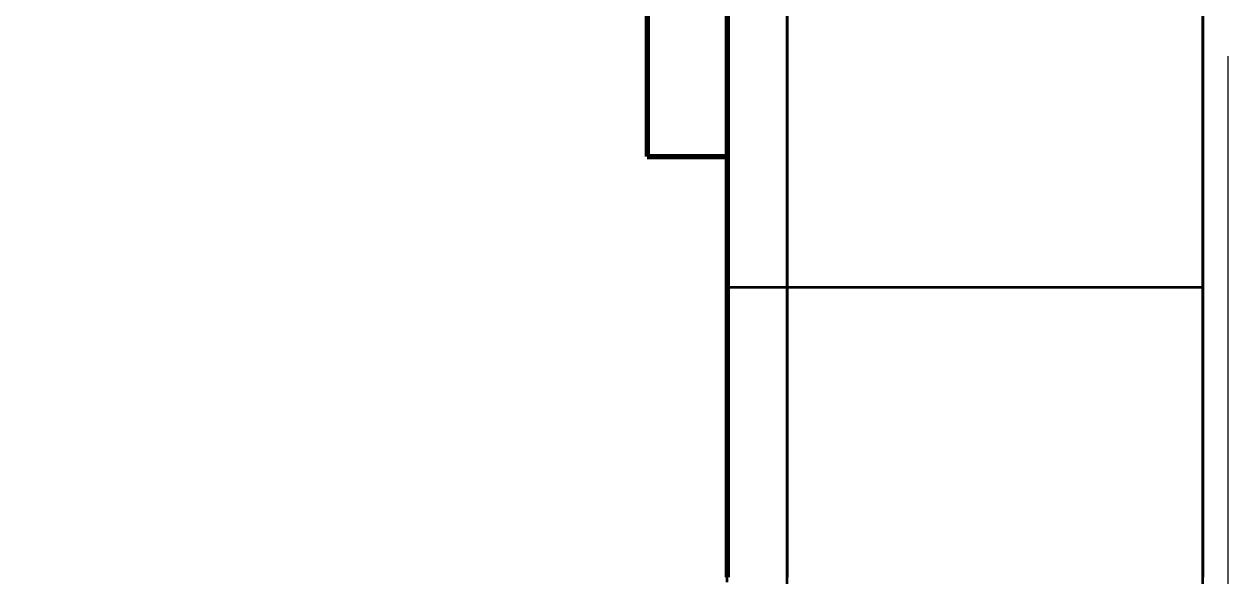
# Model space of a CAD drawing. Header units: millimetres. Extents: x 0 to 2208, y 0 to 420.
# Drawn here: x 104.57 to 110.58, y 71.64 to 74.4 of the extents above; entities that cross this region are included whole.
import ezdxf

# ---------------------------------------------------------------- set-up
doc = ezdxf.new("R2010")
doc.units = ezdxf.units.MM
doc.linetypes.add('IRAM-E-TRAZOS', pattern=[5, 4, -1])
for name, color, linetype, lineweight in [('01-VISIBLE', 7, 'CONTINUOUS', 70), ('02-OCULTA', 4, 'IRAM-E-TRAZOS', 35), ('04-COTA', 3, 'CONTINUOUS', 18)]:
    doc.layers.add(name, color=color, linetype=linetype, lineweight=lineweight)
doc.styles.add('ISO3098', font='isocpeur.ttf')
doc.dimstyles.new('FLAMA-IRAM', dxfattribs={"dimtxt": 3.5, "dimasz": 3.5, "dimexe": 2, "dimexo": 1.5, "dimgap": 1, "dimtad": 1, "dimdec": 1, "dimtxsty": 'ISO3098', "dimblk": 'IRAM_FLECHA', "dimblk1": 'IRAM_FLECHA', "dimblk2": 'IRAM_FLECHA', "dimcen": 2.5, "dimclrd": 256, "dimclre": 256, "dimclrt": 256, "dimazin": 3, "dimtfac": 1, "dimtmove": 0, "dimatfit": 3, "dimlwd": 18, "dimlwe": 18})

# ---------------------------------------------------------------- blocks, each defined once
blk = doc.blocks.new('IRAM_FLECHA')
blk.add_solid([(0, 0), (-1, 0.125), (-1, -0.125)])

msp = doc.modelspace()

# ---------------------------------------------------------------- linework, layer by layer
at = {"layer": '01-VISIBLE'}
msp.add_line((107.6841, 73.7341), (108.0841, 73.7341), dxfattribs=at)
for points in [[(107.6841, 74.4341), (107.6841, 74.3841), (107.6841, 74.3341), (107.6841, 74.2841), (107.6841, 74.2341), (107.6841, 74.1841), (107.6841, 74.1341), (107.6841, 74.0841), (107.6841, 74.0341), (107.6841, 73.9841), (107.6841, 73.9341), (107.6841, 73.8841), (107.6841, 73.8341), (107.6841, 73.7841), (107.6841, 73.7341)], [(108.0841, 74.4341), (108.0841, 74.3841), (108.0841, 74.3341), (108.0841, 74.2841), (108.0841, 74.2341), (108.0841, 74.1841), (108.0841, 74.1341), (108.0841, 74.0841), (108.0841, 74.0341), (108.0841, 73.9841), (108.0841, 73.9341), (108.0841, 73.8841), (108.0841, 73.8341), (108.0841, 73.7841), (108.0841, 73.7341), (108.0841, 73.6841), (108.0841, 73.6341), (108.0841, 73.5841), (108.0841, 73.5341), (108.0841, 73.4841), (108.0841, 73.4341), (108.0841, 73.3841), (108.0841, 73.3341), (108.0841, 73.2841), (108.0841, 73.2341), (108.0841, 73.1841), (108.0841, 73.1341), (108.0841, 73.0841), (108.0841, 73.0341), (108.0841, 72.9841), (108.0841, 72.9341), (108.0841, 72.8841), (108.0841, 72.8341), (108.0841, 72.7841), (108.0841, 72.7341), (108.0841, 72.6841), (108.0841, 72.6341), (108.0841, 72.5841), (108.0841, 72.5341), (108.0841, 72.4841), (108.0841, 72.4341), (108.0841, 72.3841), (108.0841, 72.3341), (108.0841, 72.2841), (108.0841, 72.2341), (108.0841, 72.1841), (108.0841, 72.1341), (108.0841, 72.0841), (108.0841, 72.0341), (108.0841, 71.9841), (108.0841, 71.9341), (108.0841, 71.8841), (108.0841, 71.8341), (108.0841, 71.7841), (108.0841, 71.7341), (108.0841, 71.6841), (108.0841, 71.6341)]]:
    msp.add_lwpolyline(points, dxfattribs=at)
at = {"layer": '02-OCULTA'}
msp.add_line((108.0841, 73.0816), (110.4591, 73.0816), dxfattribs=at)
for points in [[(107.6841, 73.7341), (107.6841, 73.7841), (107.6841, 73.8341), (107.6841, 73.8841), (107.6841, 73.9341), (107.6841, 73.9841), (107.6841, 74.0341), (107.6841, 74.0841), (107.6841, 74.1341), (107.6841, 74.1841), (107.6841, 74.2341), (107.6841, 74.2841), (107.6841, 74.3341), (107.6841, 74.3841), (107.6841, 74.4341)], [(108.0841, 71.6091), (108.0841, 71.6841), (108.0841, 71.7591), (108.0841, 71.8341), (108.0841, 71.9091), (108.0841, 71.9841), (108.0841, 72.0591), (108.0841, 72.1341), (108.0841, 72.2091), (108.0841, 72.2841), (108.0841, 72.3591), (108.0841, 72.4341), (108.0841, 72.5091), (108.0841, 72.5841), (108.0841, 72.6591), (108.0841, 72.7341), (108.0841, 72.8091), (108.0841, 72.8841), (108.0841, 72.9591), (108.0841, 73.0341), (108.0841, 73.1091), (108.0841, 73.1841), (108.0841, 73.2591), (108.0841, 73.3341), (108.0841, 73.4091), (108.0841, 73.4841), (108.0841, 73.5591), (108.0841, 73.6341), (108.0841, 73.7091), (108.0841, 73.7841), (108.0841, 73.8591), (108.0841, 73.9341), (108.0841, 74.0091), (108.0841, 74.0841), (108.0841, 74.1591), (108.0841, 74.2341), (108.0841, 74.3091), (108.0841, 74.3841), (108.0841, 74.4591)], [(108.0841, 71.6301), (108.0841, 71.6841), (108.0841, 71.7381), (108.0841, 71.7921), (108.0841, 71.8461), (108.0841, 71.9001), (108.0841, 71.9541), (108.0841, 72.0081), (108.0841, 72.0621), (108.0841, 72.1161), (108.0841, 72.1701), (108.0841, 72.2241), (108.0841, 72.2781), (108.0841, 72.3321), (108.0841, 72.3861), (108.0841, 72.4401), (108.0841, 72.4941), (108.0841, 72.5481), (108.0841, 72.6021), (108.0841, 72.6561), (108.0841, 72.7101), (108.0841, 72.7641), (108.0841, 72.8181), (108.0841, 72.8721), (108.0841, 72.9261), (108.0841, 72.9801), (108.0841, 73.0341), (108.0841, 73.0881), (108.0841, 73.1421), (108.0841, 73.1961), (108.0841, 73.2501), (108.0841, 73.3041), (108.0841, 73.3581), (108.0841, 73.4121), (108.0841, 73.4661), (108.0841, 73.5201), (108.0841, 73.5741), (108.0841, 73.6281), (108.0841, 73.6821), (108.0841, 73.7361), (108.0841, 73.7901), (108.0841, 73.8441), (108.0841, 73.8981), (108.0841, 73.9521), (108.0841, 74.0061), (108.0841, 74.0601), (108.0841, 74.1141), (108.0841, 74.1681), (108.0841, 74.2221), (108.0841, 74.2761), (108.0841, 74.3301), (108.0841, 74.3841), (108.0841, 74.4381)], [(108.0841, 74.4341), (108.0841, 74.3841), (108.0841, 74.3341), (108.0841, 74.2841), (108.0841, 74.2341), (108.0841, 74.1841), (108.0841, 74.1341), (108.0841, 74.0841), (108.0841, 74.0341), (108.0841, 73.9841), (108.0841, 73.9341), (108.0841, 73.8841), (108.0841, 73.8341), (108.0841, 73.7841), (108.0841, 73.7341), (108.0841, 73.6841), (108.0841, 73.6341), (108.0841, 73.5841), (108.0841, 73.5341), (108.0841, 73.4841), (108.0841, 73.4341), (108.0841, 73.3841), (108.0841, 73.3341), (108.0841, 73.2841), (108.0841, 73.2341), (108.0841, 73.1841), (108.0841, 73.1341), (108.0841, 73.0841), (108.0841, 73.0341), (108.0841, 72.9841), (108.0841, 72.9341), (108.0841, 72.8841), (108.0841, 72.8341), (108.0841, 72.7841), (108.0841, 72.7341), (108.0841, 72.6841), (108.0841, 72.6341), (108.0841, 72.5841), (108.0841, 72.5341), (108.0841, 72.4841), (108.0841, 72.4341), (108.0841, 72.3841), (108.0841, 72.3341), (108.0841, 72.2841), (108.0841, 72.2341), (108.0841, 72.1841), (108.0841, 72.1341), (108.0841, 72.0841), (108.0841, 72.0341), (108.0841, 71.9841), (108.0841, 71.9341), (108.0841, 71.8841), (108.0841, 71.8341), (108.0841, 71.7841), (108.0841, 71.7341), (108.0841, 71.6841), (108.0841, 71.6341)], [(108.0841, 74.4341), (108.0841, 74.3841), (108.0841, 74.3341), (108.0841, 74.2841), (108.0841, 74.2341), (108.0841, 74.1841), (108.0841, 74.1341), (108.0841, 74.0841), (108.0841, 74.0341), (108.0841, 73.9841), (108.0841, 73.9341), (108.0841, 73.8841), (108.0841, 73.8341), (108.0841, 73.7841), (108.0841, 73.7341)], [(108.0841, 73.7341), (108.0841, 73.7841), (108.0841, 73.8341), (108.0841, 73.8841), (108.0841, 73.9341), (108.0841, 73.9841), (108.0841, 74.0341), (108.0841, 74.0841), (108.0841, 74.1341), (108.0841, 74.1841), (108.0841, 74.2341), (108.0841, 74.2841), (108.0841, 74.3341), (108.0841, 74.3841), (108.0841, 74.4341)], [(108.0841, 74.4328), (108.0841, 74.3828), (108.0841, 74.3327), (108.0841, 74.2827), (108.0841, 74.2326), (108.0841, 74.1826), (108.0841, 74.1326), (108.0841, 74.0825), (108.0841, 74.0325), (108.0841, 73.9824), (108.0841, 73.9324), (108.0841, 73.8823), (108.0841, 73.8323), (108.0841, 73.7822), (108.0841, 73.7322), (108.0841, 73.6821), (108.0841, 73.6321), (108.0841, 73.582), (108.0841, 73.532), (108.0841, 73.4819), (108.0841, 73.4319), (108.0841, 73.3818), (108.0841, 73.3318), (108.0841, 73.2818), (108.0841, 73.2317), (108.0841, 73.1817), (108.0841, 73.1316), (108.0841, 73.0816)], [(108.0841, 73.0816), (108.0841, 73.1316), (108.0841, 73.1817), (108.0841, 73.2317), (108.0841, 73.2818), (108.0841, 73.3318), (108.0841, 73.3818), (108.0841, 73.4319), (108.0841, 73.4819), (108.0841, 73.532), (108.0841, 73.582), (108.0841, 73.6321), (108.0841, 73.6821), (108.0841, 73.7322), (108.0841, 73.7822), (108.0841, 73.8323), (108.0841, 73.8823), (108.0841, 73.9324), (108.0841, 73.9824), (108.0841, 74.0325), (108.0841, 74.0825), (108.0841, 74.1326), (108.0841, 74.1826), (108.0841, 74.2326), (108.0841, 74.2827), (108.0841, 74.3327), (108.0841, 74.3828), (108.0841, 74.4328)], [(108.3841, 71.6301), (108.3841, 71.6841), (108.3841, 71.7381), (108.3841, 71.7921), (108.3841, 71.8461), (108.3841, 71.9001), (108.3841, 71.9541), (108.3841, 72.0081), (108.3841, 72.0621), (108.3841, 72.1161), (108.3841, 72.1701), (108.3841, 72.2241), (108.3841, 72.2781), (108.3841, 72.3321), (108.3841, 72.3861), (108.3841, 72.4401), (108.3841, 72.4941), (108.3841, 72.5481), (108.3841, 72.6021), (108.3841, 72.6561), (108.3841, 72.7101), (108.3841, 72.7641), (108.3841, 72.8181), (108.3841, 72.8721), (108.3841, 72.9261), (108.3841, 72.9801), (108.3841, 73.0341), (108.3841, 73.0881), (108.3841, 73.1421), (108.3841, 73.1961), (108.3841, 73.2501), (108.3841, 73.3041), (108.3841, 73.3581), (108.3841, 73.4121), (108.3841, 73.4661), (108.3841, 73.5201), (108.3841, 73.5741), (108.3841, 73.6281), (108.3841, 73.6821), (108.3841, 73.7361), (108.3841, 73.7901), (108.3841, 73.8441), (108.3841, 73.8981), (108.3841, 73.9521), (108.3841, 74.0061), (108.3841, 74.0601), (108.3841, 74.1141), (108.3841, 74.1681), (108.3841, 74.2221), (108.3841, 74.2761), (108.3841, 74.3301), (108.3841, 74.3841), (108.3841, 74.4381)], [(108.3841, 74.4341), (108.3841, 74.3841), (108.3841, 74.3341), (108.3841, 74.2841), (108.3841, 74.2341), (108.3841, 74.1841), (108.3841, 74.1341), (108.3841, 74.0841), (108.3841, 74.0341), (108.3841, 73.9841), (108.3841, 73.9341), (108.3841, 73.8841), (108.3841, 73.8341), (108.3841, 73.7841), (108.3841, 73.7341), (108.3841, 73.6841), (108.3841, 73.6341), (108.3841, 73.5841), (108.3841, 73.5341), (108.3841, 73.4841), (108.3841, 73.4341), (108.3841, 73.3841), (108.3841, 73.3341), (108.3841, 73.2841), (108.3841, 73.2341), (108.3841, 73.1841), (108.3841, 73.1341), (108.3841, 73.0841), (108.3841, 73.0341), (108.3841, 72.9841), (108.3841, 72.9341), (108.3841, 72.8841), (108.3841, 72.8341), (108.3841, 72.7841), (108.3841, 72.7341), (108.3841, 72.6841), (108.3841, 72.6341), (108.3841, 72.5841), (108.3841, 72.5341), (108.3841, 72.4841), (108.3841, 72.4341), (108.3841, 72.3841), (108.3841, 72.3341), (108.3841, 72.2841), (108.3841, 72.2341), (108.3841, 72.1841), (108.3841, 72.1341), (108.3841, 72.0841), (108.3841, 72.0341), (108.3841, 71.9841), (108.3841, 71.9341), (108.3841, 71.8841), (108.3841, 71.8341), (108.3841, 71.7841), (108.3841, 71.7341), (108.3841, 71.6841), (108.3841, 71.6341)], [(108.3841, 74.4341), (108.3841, 74.3841), (108.3841, 74.3341), (108.3841, 74.2841), (108.3841, 74.2341), (108.3841, 74.1841), (108.3841, 74.1341), (108.3841, 74.0841), (108.3841, 74.0341), (108.3841, 73.9841), (108.3841, 73.9341), (108.3841, 73.8841), (108.3841, 73.8341), (108.3841, 73.7841), (108.3841, 73.7341), (108.3841, 73.6841), (108.3841, 73.6341), (108.3841, 73.5841), (108.3841, 73.5341), (108.3841, 73.4841), (108.3841, 73.4341), (108.3841, 73.3841), (108.3841, 73.3341), (108.3841, 73.2841), (108.3841, 73.2341), (108.3841, 73.1841), (108.3841, 73.1341), (108.3841, 73.0841), (108.3841, 73.0341), (108.3841, 72.9841), (108.3841, 72.9341), (108.3841, 72.8841), (108.3841, 72.8341), (108.3841, 72.7841), (108.3841, 72.7341), (108.3841, 72.6841), (108.3841, 72.6341), (108.3841, 72.5841), (108.3841, 72.5341), (108.3841, 72.4841), (108.3841, 72.4341), (108.3841, 72.3841), (108.3841, 72.3341), (108.3841, 72.2841), (108.3841, 72.2341), (108.3841, 72.1841), (108.3841, 72.1341), (108.3841, 72.0841), (108.3841, 72.0341), (108.3841, 71.9841), (108.3841, 71.9341), (108.3841, 71.8841), (108.3841, 71.8341), (108.3841, 71.7841), (108.3841, 71.7341), (108.3841, 71.6841), (108.3841, 71.6341)], [(108.3841, 71.6001), (108.3841, 71.6531), (108.3841, 71.7061), (108.3841, 71.7591), (108.3841, 71.8121), (108.3841, 71.8651), (108.3841, 71.9181), (108.3841, 71.9711), (108.3841, 72.0241), (108.3841, 72.0771), (108.3841, 72.1301), (108.3841, 72.1831), (108.3841, 72.2361), (108.3841, 72.2891), (108.3841, 72.3421), (108.3841, 72.3951), (108.3841, 72.4481), (108.3841, 72.5011), (108.3841, 72.5541), (108.3841, 72.6071), (108.3841, 72.6601), (108.3841, 72.7131), (108.3841, 72.7661), (108.3841, 72.8191), (108.3841, 72.8721), (108.3841, 72.9251), (108.3841, 72.9781), (108.3841, 73.0311), (108.3841, 73.0841), (108.3841, 73.1371), (108.3841, 73.1901), (108.3841, 73.2431), (108.3841, 73.2961), (108.3841, 73.3491), (108.3841, 73.4021), (108.3841, 73.4551), (108.3841, 73.5081), (108.3841, 73.5611), (108.3841, 73.6141), (108.3841, 73.6671), (108.3841, 73.7201), (108.3841, 73.7731), (108.3841, 73.8261), (108.3841, 73.8791), (108.3841, 73.9321), (108.3841, 73.9851), (108.3841, 74.0381), (108.3841, 74.0911), (108.3841, 74.1441), (108.3841, 74.1971), (108.3841, 74.2501), (108.3841, 74.3031), (108.3841, 74.3561), (108.3841, 74.4091)], [(110.4591, 74.4341), (110.4591, 74.3841), (110.4591, 74.3341), (110.4591, 74.2841), (110.4591, 74.2341), (110.4591, 74.1841), (110.4591, 74.1341), (110.4591, 74.0841), (110.4591, 74.0341), (110.4591, 73.9841), (110.4591, 73.9341), (110.4591, 73.8841), (110.4591, 73.8341), (110.4591, 73.7841), (110.4591, 73.7341), (110.4591, 73.6841), (110.4591, 73.6341), (110.4591, 73.5841), (110.4591, 73.5341), (110.4591, 73.4841), (110.4591, 73.4341), (110.4591, 73.3841), (110.4591, 73.3341), (110.4591, 73.2841), (110.4591, 73.2341), (110.4591, 73.1841), (110.4591, 73.1341), (110.4591, 73.0841), (110.4591, 73.0341), (110.4591, 72.9841), (110.4591, 72.9341), (110.4591, 72.8841), (110.4591, 72.8341), (110.4591, 72.7841), (110.4591, 72.7341), (110.4591, 72.6841), (110.4591, 72.6341), (110.4591, 72.5841), (110.4591, 72.5341), (110.4591, 72.4841), (110.4591, 72.4341), (110.4591, 72.3841), (110.4591, 72.3341), (110.4591, 72.2841), (110.4591, 72.2341), (110.4591, 72.1841), (110.4591, 72.1341), (110.4591, 72.0841), (110.4591, 72.0341), (110.4591, 71.9841), (110.4591, 71.9341), (110.4591, 71.8841), (110.4591, 71.8341), (110.4591, 71.7841), (110.4591, 71.7341), (110.4591, 71.6841), (110.4591, 71.6341)], [(110.4591, 74.4328), (110.4591, 74.3828), (110.4591, 74.3327), (110.4591, 74.2827), (110.4591, 74.2326), (110.4591, 74.1826), (110.4591, 74.1326), (110.4591, 74.0825), (110.4591, 74.0325), (110.4591, 73.9824), (110.4591, 73.9324), (110.4591, 73.8823), (110.4591, 73.8323), (110.4591, 73.7822), (110.4591, 73.7322), (110.4591, 73.6821), (110.4591, 73.6321), (110.4591, 73.582), (110.4591, 73.532), (110.4591, 73.4819), (110.4591, 73.4319), (110.4591, 73.3818), (110.4591, 73.3318), (110.4591, 73.2818), (110.4591, 73.2317), (110.4591, 73.1817), (110.4591, 73.1316), (110.4591, 73.0816)], [(110.4591, 73.0816), (110.4591, 73.1316), (110.4591, 73.1817), (110.4591, 73.2317), (110.4591, 73.2818), (110.4591, 73.3318), (110.4591, 73.3818), (110.4591, 73.4319), (110.4591, 73.4819), (110.4591, 73.532), (110.4591, 73.582), (110.4591, 73.6321), (110.4591, 73.6821), (110.4591, 73.7322), (110.4591, 73.7822), (110.4591, 73.8323), (110.4591, 73.8823), (110.4591, 73.9324), (110.4591, 73.9824), (110.4591, 74.0325), (110.4591, 74.0825), (110.4591, 74.1326), (110.4591, 74.1826), (110.4591, 74.2326), (110.4591, 74.2827), (110.4591, 74.3327), (110.4591, 74.3828), (110.4591, 74.4328)], [(110.4591, 71.6001), (110.4591, 71.6531), (110.4591, 71.7061), (110.4591, 71.7591), (110.4591, 71.8121), (110.4591, 71.8651), (110.4591, 71.9181), (110.4591, 71.9711), (110.4591, 72.0241), (110.4591, 72.0771), (110.4591, 72.1301), (110.4591, 72.1831), (110.4591, 72.2361), (110.4591, 72.2891), (110.4591, 72.3421), (110.4591, 72.3951), (110.4591, 72.4481), (110.4591, 72.5011), (110.4591, 72.5541), (110.4591, 72.6071), (110.4591, 72.6601), (110.4591, 72.7131), (110.4591, 72.7661), (110.4591, 72.8191), (110.4591, 72.8721), (110.4591, 72.9251), (110.4591, 72.9781), (110.4591, 73.0311), (110.4591, 73.0841), (110.4591, 73.1371), (110.4591, 73.1901), (110.4591, 73.2431), (110.4591, 73.2961), (110.4591, 73.3491), (110.4591, 73.4021), (110.4591, 73.4551), (110.4591, 73.5081), (110.4591, 73.5611), (110.4591, 73.6141), (110.4591, 73.6671), (110.4591, 73.7201), (110.4591, 73.7731), (110.4591, 73.8261), (110.4591, 73.8791), (110.4591, 73.9321), (110.4591, 73.9851), (110.4591, 74.0381), (110.4591, 74.0911), (110.4591, 74.1441), (110.4591, 74.1971), (110.4591, 74.2501), (110.4591, 74.3031), (110.4591, 74.3561), (110.4591, 74.4091)]]:
    msp.add_lwpolyline(points, dxfattribs=at)

# ---------------------------------------------------------------- dimensions: what is measured, and where the dimension line sits
at = {"layer": '04-COTA'}
msp.add_linear_dim(base=(70.3841, 41.7341), p1=(70.3841, 75.7341), p2=(110.5841, 75.7341), dimstyle='FLAMA-IRAM', override={"dimlfac": 10, "dimpost": 'trocha <>'}, dxfattribs=at).render()

doc.saveas('drawing.dxf')
